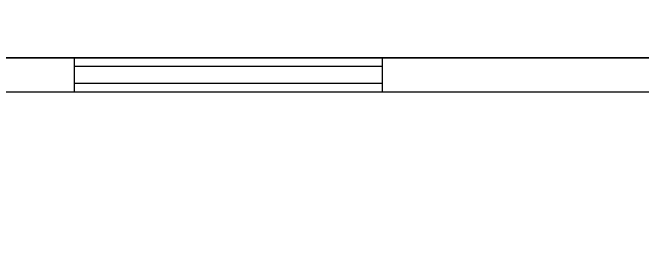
# Model space of a CAD drawing. Header units: metres. Extents: x 217 to 1422, y -179 to 129.
# Drawn here: x 474.777 to 478.46, y 65.503 to 66.971 of the extents above; entities that cross this region are included whole.
import ezdxf

# ---------------------------------------------------------------- set-up
doc = ezdxf.new("R2010")
doc.units = ezdxf.units.M
doc.header["$LTSCALE"] = 0.5
doc.header["$MEASUREMENT"] = 0
doc.layers.add('+1', color=255, linetype='Continuous')

msp = doc.modelspace()

# ---------------------------------------------------------------- linework, layer by layer
at = {"layer": '+1', "ltscale": 0.5, "transparency": 33554687}
for p, q in [((475.1399, 66.5055), (475.1399, 66.7055)), ((476.9399, 66.5055), (476.9399, 66.7055)), ((476.9399, 66.6555), (475.1399, 66.6555)), ((476.9399, 66.5555), (475.1399, 66.5555))]:
    msp.add_line(p, q, dxfattribs=at)
at = {"layer": '+1', "transparency": 33554687}
msp.add_lwpolyline([(489.0976, 66.7055), (489.0976, 82.6831), (508.4641, 82.6831), (515.0648, 82.6831), (515.0648, 64.7958), (508.4539, 64.7958), (508.4216, 48.8736), (469.8674, 48.8736), (469.8674, 66.7055)], close=True, dxfattribs=at)
for points in [[(479.6297, 59.9523), (479.6297, 66.7055), (469.8674, 66.7055), (469.8674, 58.5523), (479.6297, 58.5523)], [(479.4297, 59.9523), (479.4297, 66.5055), (470.0674, 66.5055), (470.0674, 58.7523), (479.4297, 58.7523)]]:
    msp.add_lwpolyline(points, dxfattribs=at)

doc.saveas('drawing.dxf')
